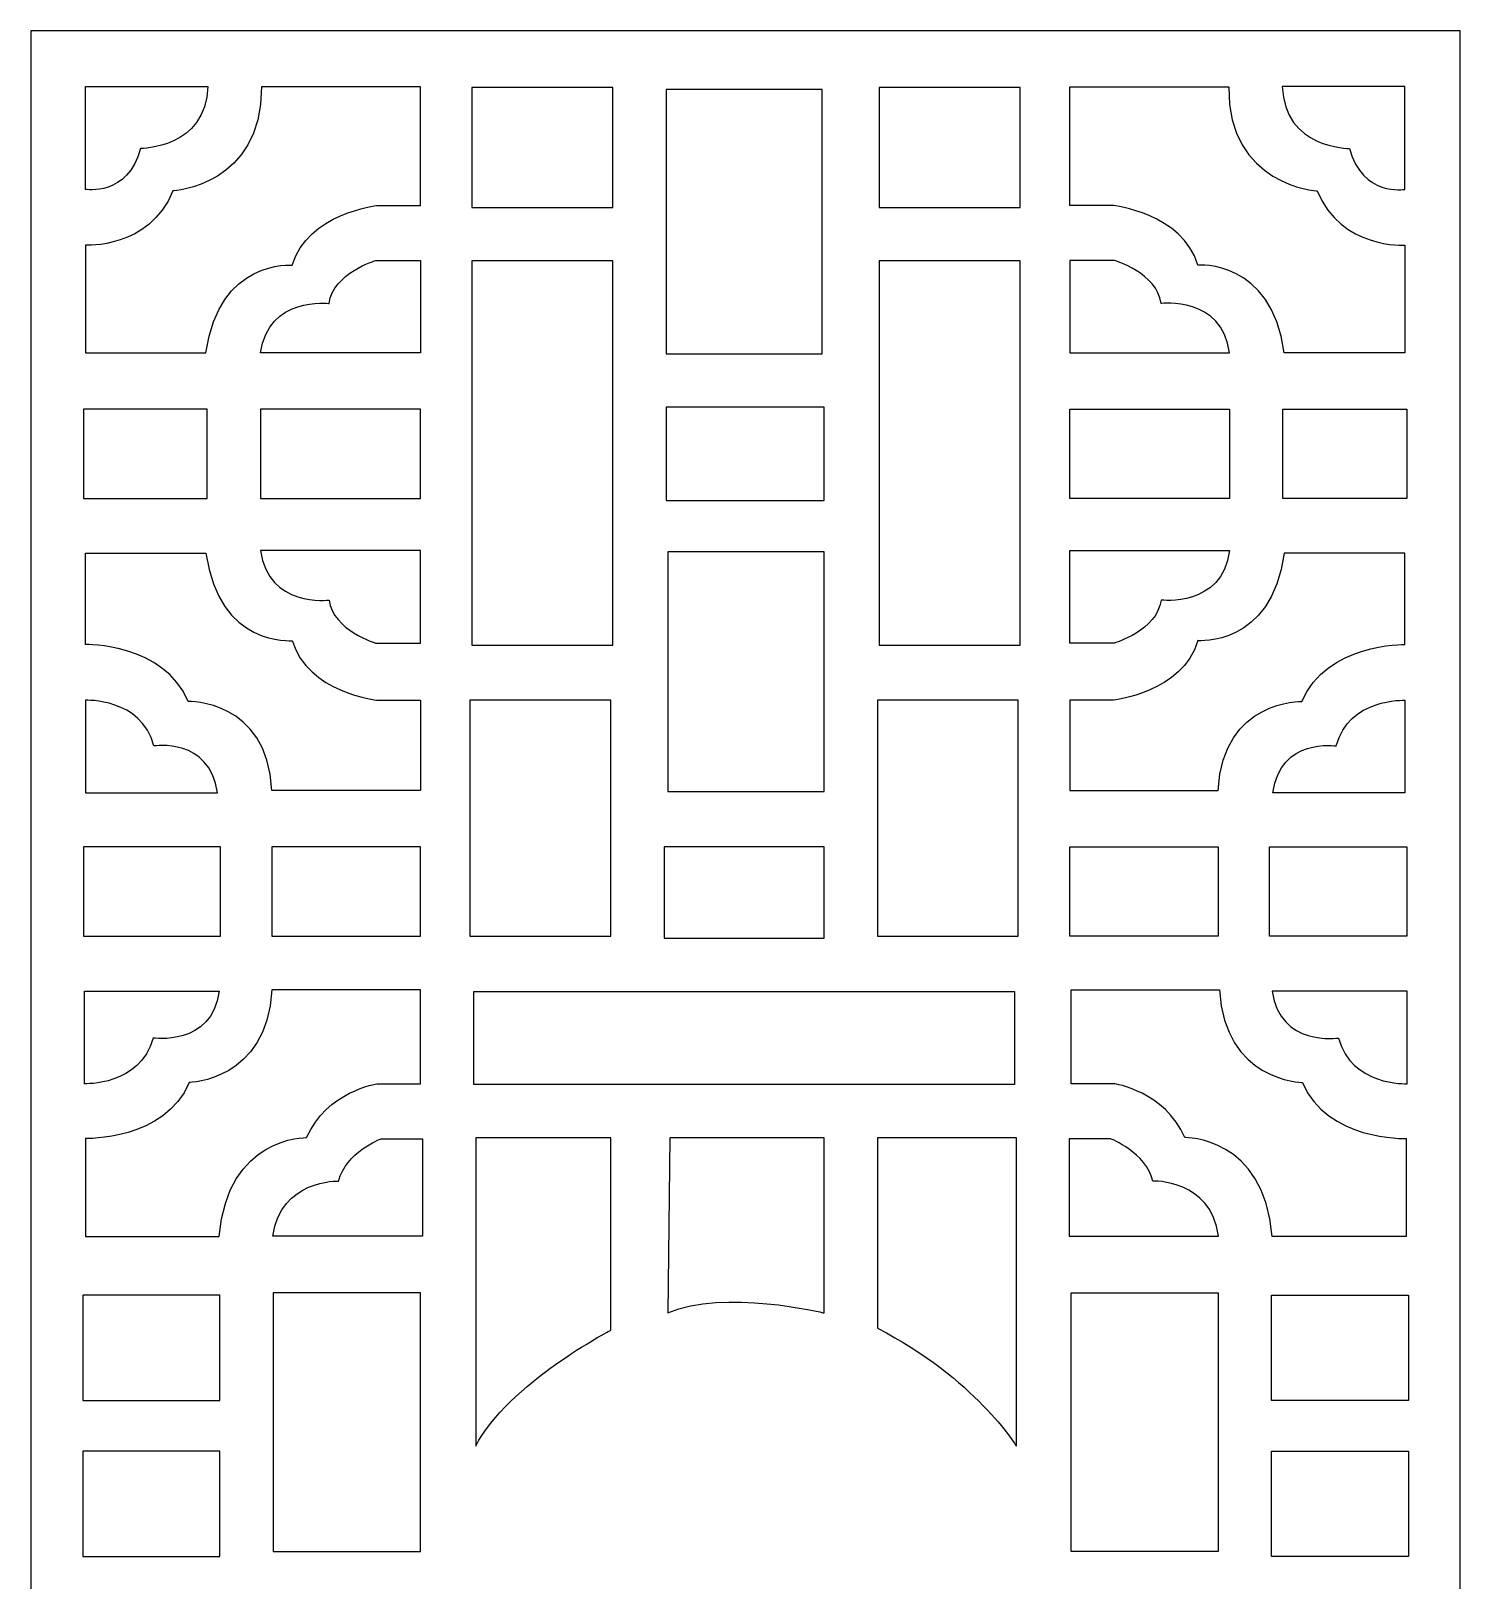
# Model space of a CAD drawing. Header units: centimetres. Extents: x 1.5 to 9.5, y -8.8 to 9.
# Drawn here: x 1.5 to 9.47, y 0.36 to 9 of the extents above; entities that cross this region are included whole.
import ezdxf

# ---------------------------------------------------------------- set-up
doc = ezdxf.new("R2010")
doc.units = ezdxf.units.CM
doc.header["$MEASUREMENT"] = 0
doc.layers.add('layer 1', color=7, linetype='Continuous')

msp = doc.modelspace()

# ---------------------------------------------------------------- linework, layer by layer
at = {"layer": 'layer 1', "color": 250}
for points, knots in [([(1.50051, -8.84404), (1.50051, -8.84404), (1.50051, 9.00077), (1.50051, 9.00077), (1.50051, 9.00077), (1.50051, 9.00077), (9.46762, 9.00077), (9.46762, 9.00077), (9.46762, 9.00077), (9.46762, 9.00077), (9.46762, -8.84404), (9.46762, -8.84404), (9.46762, -8.84404), (9.46762, -8.84404), (1.50051, -8.84404), (1.50051, -8.84404)], [0, 0, 0, 0, 0.2, 0.2, 0.2, 0.2, 0.4, 0.4, 0.4, 0.4, 0.6, 0.6, 0.6, 0.6, 1, 1, 1, 1]), ([(2.4868, 8.69197), (2.4868, 8.69197), (1.80393, 8.69197), (1.80393, 8.69197), (1.80393, 8.69197), (1.80393, 8.69197), (1.80393, 8.11702), (1.80393, 8.11702), (1.80393, 8.11702), (1.80393, 8.11702), (2.04099, 8.07633), (2.11175, 8.34523), (2.11175, 8.34523), (2.11175, 8.34523), (2.47619, 8.34346), (2.4868, 8.69197)], [0, 0, 0, 0, 0.2, 0.2, 0.2, 0.2, 0.4, 0.4, 0.4, 0.4, 0.6, 0.6, 0.6, 0.6, 1, 1, 1, 1]), ([(2.78578, 8.68865), (2.78578, 8.68865), (3.67209, 8.68865), (3.67209, 8.68865), (3.67209, 8.68865), (3.67209, 8.68865), (3.67209, 8.02701), (3.67209, 8.02701), (3.67209, 8.02701), (3.67209, 8.02701), (3.4315, 8.02701), (3.4315, 8.02701), (3.4315, 8.02701), (3.4315, 8.02701), (3.0423, 7.98456), (2.95738, 7.69443), (2.95738, 7.69443), (2.95738, 7.69443), (2.54695, 7.7298), (2.47619, 7.20616), (2.47619, 7.20616), (2.47619, 7.20616), (1.80393, 7.20616), (1.80393, 7.20616), (1.80393, 7.20616), (1.80393, 7.20616), (1.80393, 7.80587), (1.80393, 7.80587), (1.80393, 7.80587), (1.80393, 7.80587), (2.15775, 7.78288), (2.2922, 8.1084), (2.2922, 8.1084), (2.2922, 8.1084), (2.78932, 8.1367), (2.78578, 8.68865)], [0, 0, 0, 0, 0.1, 0.1, 0.1, 0.1, 0.2, 0.2, 0.2, 0.2, 0.3, 0.3, 0.3, 0.3, 0.4, 0.4, 0.4, 0.4, 0.5, 0.5, 0.5, 0.5, 0.6, 0.6, 0.6, 0.6, 0.7, 0.7, 0.7, 0.7, 0.8, 0.8, 0.8, 0.8, 1, 1, 1, 1]), ([(3.95868, 8.0164), (3.95868, 8.0164), (3.95868, 8.68511), (3.95868, 8.68511), (3.95868, 8.68511), (3.95868, 8.68511), (4.74416, 8.68511), (4.74416, 8.68511), (4.74416, 8.68511), (4.74416, 8.68511), (4.74416, 8.0164), (4.74416, 8.0164), (4.74416, 8.0164), (4.74416, 8.0164), (3.95868, 8.0164), (3.95868, 8.0164)], [0, 0, 0, 0, 0.2, 0.2, 0.2, 0.2, 0.4, 0.4, 0.4, 0.4, 0.6, 0.6, 0.6, 0.6, 1, 1, 1, 1]), ([(5.04137, 7.19908), (5.04137, 7.19908), (5.04137, 8.6745), (5.04137, 8.6745), (5.04137, 8.6745), (5.04137, 8.6745), (5.91175, 8.6745), (5.91175, 8.6745), (5.91175, 8.6745), (5.91175, 8.6745), (5.91175, 7.19908), (5.91175, 7.19908), (5.91175, 7.19908), (5.91175, 7.19908), (5.04137, 7.19908), (5.04137, 7.19908)], [0, 0, 0, 0, 0.2, 0.2, 0.2, 0.2, 0.4, 0.4, 0.4, 0.4, 0.6, 0.6, 0.6, 0.6, 1, 1, 1, 1]), ([(6.23019, 8.0164), (6.23019, 8.0164), (6.23019, 8.68511), (6.23019, 8.68511), (6.23019, 8.68511), (6.23019, 8.68511), (7.01566, 8.68511), (7.01566, 8.68511), (7.01566, 8.68511), (7.01566, 8.68511), (7.01566, 8.0164), (7.01566, 8.0164), (7.01566, 8.0164), (7.01566, 8.0164), (6.23019, 8.0164), (6.23019, 8.0164)], [0, 0, 0, 0, 0.2, 0.2, 0.2, 0.2, 0.4, 0.4, 0.4, 0.4, 0.6, 0.6, 0.6, 0.6, 1, 1, 1, 1]), ([(8.17796, 8.68865), (8.17796, 8.68865), (7.29164, 8.68865), (7.29164, 8.68865), (7.29164, 8.68865), (7.29164, 8.68865), (7.29164, 8.02701), (7.29164, 8.02701), (7.29164, 8.02701), (7.29164, 8.02701), (7.53224, 8.02701), (7.53224, 8.02701), (7.53224, 8.02701), (7.53224, 8.02701), (7.92144, 7.98456), (8.00636, 7.69443), (8.00636, 7.69443), (8.00636, 7.69443), (8.41678, 7.7298), (8.48755, 7.20616), (8.48755, 7.20616), (8.48755, 7.20616), (9.1598, 7.20616), (9.1598, 7.20616), (9.1598, 7.20616), (9.1598, 7.20616), (9.1598, 7.80587), (9.1598, 7.80587), (9.1598, 7.80587), (9.1598, 7.80587), (8.80599, 7.78288), (8.67153, 8.1084), (8.67153, 8.1084), (8.67153, 8.1084), (8.17442, 8.1367), (8.17796, 8.68865)], [0, 0, 0, 0, 0.1, 0.1, 0.1, 0.1, 0.2, 0.2, 0.2, 0.2, 0.3, 0.3, 0.3, 0.3, 0.4, 0.4, 0.4, 0.4, 0.5, 0.5, 0.5, 0.5, 0.6, 0.6, 0.6, 0.6, 0.7, 0.7, 0.7, 0.7, 0.8, 0.8, 0.8, 0.8, 1, 1, 1, 1]), ([(8.47693, 8.69197), (8.47693, 8.69197), (9.1598, 8.69197), (9.1598, 8.69197), (9.1598, 8.69197), (9.1598, 8.69197), (9.1598, 8.11702), (9.1598, 8.11702), (9.1598, 8.11702), (9.1598, 8.11702), (8.92274, 8.07633), (8.85198, 8.34523), (8.85198, 8.34523), (8.85198, 8.34523), (8.48755, 8.34346), (8.47693, 8.69197)], [0, 0, 0, 0, 0.2, 0.2, 0.2, 0.2, 0.4, 0.4, 0.4, 0.4, 0.6, 0.6, 0.6, 0.6, 1, 1, 1, 1]), ([(3.67209, 7.72118), (3.67209, 7.72118), (3.42442, 7.72118), (3.42442, 7.72118), (3.42442, 7.72118), (3.42442, 7.72118), (3.18382, 7.65042), (3.16259, 7.48059), (3.16259, 7.48059), (3.16259, 7.48059), (2.82293, 7.52304), (2.78047, 7.2046), (2.78047, 7.2046), (2.78047, 7.2046), (3.67209, 7.2046), (3.67209, 7.2046), (3.67209, 7.2046), (3.67209, 7.2046), (3.67209, 7.72118), (3.67209, 7.72118)], [0, 0, 0, 0, 0.1666667, 0.1666667, 0.1666667, 0.1666667, 0.3333333, 0.3333333, 0.3333333, 0.3333333, 0.5, 0.5, 0.5, 0.5, 0.6666667, 0.6666667, 0.6666667, 0.6666667, 1, 1, 1, 1]), ([(3.95868, 5.57505), (3.95868, 5.57505), (3.95868, 7.71919), (3.95868, 7.71919), (3.95868, 7.71919), (3.95868, 7.71919), (4.74416, 7.71919), (4.74416, 7.71919), (4.74416, 7.71919), (4.74416, 7.71919), (4.74416, 5.57505), (4.74416, 5.57505), (4.74416, 5.57505), (4.74416, 5.57505), (3.95868, 5.57505), (3.95868, 5.57505)], [0, 0, 0, 0, 0.2, 0.2, 0.2, 0.2, 0.4, 0.4, 0.4, 0.4, 0.6, 0.6, 0.6, 0.6, 1, 1, 1, 1]), ([(6.23019, 5.57505), (6.23019, 5.57505), (6.23019, 7.71919), (6.23019, 7.71919), (6.23019, 7.71919), (6.23019, 7.71919), (7.01566, 7.71919), (7.01566, 7.71919), (7.01566, 7.71919), (7.01566, 7.71919), (7.01566, 5.57505), (7.01566, 5.57505), (7.01566, 5.57505), (7.01566, 5.57505), (6.23019, 5.57505), (6.23019, 5.57505)], [0, 0, 0, 0, 0.2, 0.2, 0.2, 0.2, 0.4, 0.4, 0.4, 0.4, 0.6, 0.6, 0.6, 0.6, 1, 1, 1, 1]), ([(7.29164, 7.72118), (7.29164, 7.72118), (7.53932, 7.72118), (7.53932, 7.72118), (7.53932, 7.72118), (7.53932, 7.72118), (7.77991, 7.65042), (7.80114, 7.48059), (7.80114, 7.48059), (7.80114, 7.48059), (8.1408, 7.52304), (8.18326, 7.2046), (8.18326, 7.2046), (8.18326, 7.2046), (7.29164, 7.2046), (7.29164, 7.2046), (7.29164, 7.2046), (7.29164, 7.2046), (7.29164, 7.72118), (7.29164, 7.72118)], [0, 0, 0, 0, 0.1666667, 0.1666667, 0.1666667, 0.1666667, 0.3333333, 0.3333333, 0.3333333, 0.3333333, 0.5, 0.5, 0.5, 0.5, 0.6666667, 0.6666667, 0.6666667, 0.6666667, 1, 1, 1, 1]), ([(1.79332, 6.39237), (1.79332, 6.39237), (1.79332, 6.89126), (1.79332, 6.89126), (1.79332, 6.89126), (1.79332, 6.89126), (2.48327, 6.89126), (2.48327, 6.89126), (2.48327, 6.89126), (2.48327, 6.89126), (2.48327, 6.39237), (2.48327, 6.39237), (2.48327, 6.39237), (2.48327, 6.39237), (1.79332, 6.39237), (1.79332, 6.39237)], [0, 0, 0, 0, 0.2, 0.2, 0.2, 0.2, 0.4, 0.4, 0.4, 0.4, 0.6, 0.6, 0.6, 0.6, 1, 1, 1, 1]), ([(2.78047, 6.39237), (2.78047, 6.39237), (2.78047, 6.89126), (2.78047, 6.89126), (2.78047, 6.89126), (2.78047, 6.89126), (3.67209, 6.89126), (3.67209, 6.89126), (3.67209, 6.89126), (3.67209, 6.89126), (3.67209, 6.39237), (3.67209, 6.39237), (3.67209, 6.39237), (3.67209, 6.39237), (2.78047, 6.39237), (2.78047, 6.39237)], [0, 0, 0, 0, 0.2, 0.2, 0.2, 0.2, 0.4, 0.4, 0.4, 0.4, 0.6, 0.6, 0.6, 0.6, 1, 1, 1, 1]), ([(5.04137, 6.38176), (5.04137, 6.38176), (5.04137, 6.90187), (5.04137, 6.90187), (5.04137, 6.90187), (5.04137, 6.90187), (5.92237, 6.90187), (5.92237, 6.90187), (5.92237, 6.90187), (5.92237, 6.90187), (5.92237, 6.38176), (5.92237, 6.38176), (5.92237, 6.38176), (5.92237, 6.38176), (5.04137, 6.38176), (5.04137, 6.38176)], [0, 0, 0, 0, 0.2, 0.2, 0.2, 0.2, 0.4, 0.4, 0.4, 0.4, 0.6, 0.6, 0.6, 0.6, 1, 1, 1, 1]), ([(8.18326, 6.39237), (8.18326, 6.39237), (8.18326, 6.89126), (8.18326, 6.89126), (8.18326, 6.89126), (8.18326, 6.89126), (7.29164, 6.89126), (7.29164, 6.89126), (7.29164, 6.89126), (7.29164, 6.89126), (7.29164, 6.39237), (7.29164, 6.39237), (7.29164, 6.39237), (7.29164, 6.39237), (8.18326, 6.39237), (8.18326, 6.39237)], [0, 0, 0, 0, 0.2, 0.2, 0.2, 0.2, 0.4, 0.4, 0.4, 0.4, 0.6, 0.6, 0.6, 0.6, 1, 1, 1, 1]), ([(9.17042, 6.39237), (9.17042, 6.39237), (9.17042, 6.89126), (9.17042, 6.89126), (9.17042, 6.89126), (9.17042, 6.89126), (8.48047, 6.89126), (8.48047, 6.89126), (8.48047, 6.89126), (8.48047, 6.89126), (8.48047, 6.39237), (8.48047, 6.39237), (8.48047, 6.39237), (8.48047, 6.39237), (9.17042, 6.39237), (9.17042, 6.39237)], [0, 0, 0, 0, 0.2, 0.2, 0.2, 0.2, 0.4, 0.4, 0.4, 0.4, 0.6, 0.6, 0.6, 0.6, 1, 1, 1, 1]), ([(2.84416, 4.76481), (2.84416, 4.76481), (3.67209, 4.76481), (3.67209, 4.76481), (3.67209, 4.76481), (3.67209, 4.76481), (3.67209, 5.26723), (3.67209, 5.26723), (3.67209, 5.26723), (3.67209, 5.26723), (3.4315, 5.26723), (3.4315, 5.26723), (3.4315, 5.26723), (3.4315, 5.26723), (3.0423, 5.30969), (2.95738, 5.59982), (2.95738, 5.59982), (2.95738, 5.59982), (2.54695, 5.56444), (2.47619, 6.08809), (2.47619, 6.08809), (2.47619, 6.08809), (1.80393, 6.08809), (1.80393, 6.08809), (1.80393, 6.08809), (1.80393, 6.08809), (1.80393, 5.57859), (1.80393, 5.57859), (1.80393, 5.57859), (1.80393, 5.57859), (2.24267, 5.58567), (2.37712, 5.26015), (2.37712, 5.26015), (2.37712, 5.26015), (2.81585, 5.27431), (2.84416, 4.76481)], [0, 0, 0, 0, 0.1, 0.1, 0.1, 0.1, 0.2, 0.2, 0.2, 0.2, 0.3, 0.3, 0.3, 0.3, 0.4, 0.4, 0.4, 0.4, 0.5, 0.5, 0.5, 0.5, 0.6, 0.6, 0.6, 0.6, 0.7, 0.7, 0.7, 0.7, 0.8, 0.8, 0.8, 0.8, 1, 1, 1, 1]), ([(3.67209, 5.58567), (3.67209, 5.58567), (3.42442, 5.58567), (3.42442, 5.58567), (3.42442, 5.58567), (3.42442, 5.58567), (3.18382, 5.65643), (3.16259, 5.82626), (3.16259, 5.82626), (3.16259, 5.82626), (2.82293, 5.78381), (2.78047, 6.10224), (2.78047, 6.10224), (2.78047, 6.10224), (3.67209, 6.10224), (3.67209, 6.10224), (3.67209, 6.10224), (3.67209, 6.10224), (3.67209, 5.58567), (3.67209, 5.58567)], [0, 0, 0, 0, 0.1666667, 0.1666667, 0.1666667, 0.1666667, 0.3333333, 0.3333333, 0.3333333, 0.3333333, 0.5, 0.5, 0.5, 0.5, 0.6666667, 0.6666667, 0.6666667, 0.6666667, 1, 1, 1, 1]), ([(5.05198, 4.75773), (5.05198, 4.75773), (5.05198, 6.09516), (5.05198, 6.09516), (5.05198, 6.09516), (5.05198, 6.09516), (5.92237, 6.09516), (5.92237, 6.09516), (5.92237, 6.09516), (5.92237, 6.09516), (5.92237, 4.75773), (5.92237, 4.75773), (5.92237, 4.75773), (5.92237, 4.75773), (5.05198, 4.75773), (5.05198, 4.75773)], [0, 0, 0, 0, 0.2, 0.2, 0.2, 0.2, 0.4, 0.4, 0.4, 0.4, 0.6, 0.6, 0.6, 0.6, 1, 1, 1, 1]), ([(7.29164, 5.58567), (7.29164, 5.58567), (7.53932, 5.58567), (7.53932, 5.58567), (7.53932, 5.58567), (7.53932, 5.58567), (7.77991, 5.65643), (7.80114, 5.82626), (7.80114, 5.82626), (7.80114, 5.82626), (8.1408, 5.78381), (8.18326, 6.10224), (8.18326, 6.10224), (8.18326, 6.10224), (7.29164, 6.10224), (7.29164, 6.10224), (7.29164, 6.10224), (7.29164, 6.10224), (7.29164, 5.58567), (7.29164, 5.58567)], [0, 0, 0, 0, 0.1666667, 0.1666667, 0.1666667, 0.1666667, 0.3333333, 0.3333333, 0.3333333, 0.3333333, 0.5, 0.5, 0.5, 0.5, 0.6666667, 0.6666667, 0.6666667, 0.6666667, 1, 1, 1, 1]), ([(8.11958, 4.76481), (8.11958, 4.76481), (7.29164, 4.76481), (7.29164, 4.76481), (7.29164, 4.76481), (7.29164, 4.76481), (7.29164, 5.26723), (7.29164, 5.26723), (7.29164, 5.26723), (7.29164, 5.26723), (7.53224, 5.26723), (7.53224, 5.26723), (7.53224, 5.26723), (7.53224, 5.26723), (7.92144, 5.30969), (8.00636, 5.59982), (8.00636, 5.59982), (8.00636, 5.59982), (8.41678, 5.56444), (8.48755, 6.08809), (8.48755, 6.08809), (8.48755, 6.08809), (9.1598, 6.08809), (9.1598, 6.08809), (9.1598, 6.08809), (9.1598, 6.08809), (9.1598, 5.57859), (9.1598, 5.57859), (9.1598, 5.57859), (9.1598, 5.57859), (8.72107, 5.58567), (8.58662, 5.26015), (8.58662, 5.26015), (8.58662, 5.26015), (8.14788, 5.27431), (8.11958, 4.76481)], [0, 0, 0, 0, 0.1, 0.1, 0.1, 0.1, 0.2, 0.2, 0.2, 0.2, 0.3, 0.3, 0.3, 0.3, 0.4, 0.4, 0.4, 0.4, 0.5, 0.5, 0.5, 0.5, 0.6, 0.6, 0.6, 0.6, 0.7, 0.7, 0.7, 0.7, 0.8, 0.8, 0.8, 0.8, 1, 1, 1, 1]), ([(2.53987, 4.75066), (2.53987, 4.75066), (1.80393, 4.75066), (1.80393, 4.75066), (1.80393, 4.75066), (1.80393, 4.75066), (1.80393, 5.26723), (1.80393, 5.26723), (1.80393, 5.26723), (1.80393, 5.26723), (2.1153, 5.28138), (2.18606, 5.01248), (2.18606, 5.01248), (2.18606, 5.01248), (2.49742, 5.06201), (2.53987, 4.75066)], [0, 0, 0, 0, 0.2, 0.2, 0.2, 0.2, 0.4, 0.4, 0.4, 0.4, 0.6, 0.6, 0.6, 0.6, 1, 1, 1, 1]), ([(8.42386, 4.75066), (8.42386, 4.75066), (9.1598, 4.75066), (9.1598, 4.75066), (9.1598, 4.75066), (9.1598, 4.75066), (9.1598, 5.26723), (9.1598, 5.26723), (9.1598, 5.26723), (9.1598, 5.26723), (8.84844, 5.28138), (8.77768, 5.01248), (8.77768, 5.01248), (8.77768, 5.01248), (8.46632, 5.06201), (8.42386, 4.75066)], [0, 0, 0, 0, 0.2, 0.2, 0.2, 0.2, 0.4, 0.4, 0.4, 0.4, 0.6, 0.6, 0.6, 0.6, 1, 1, 1, 1]), ([(3.94807, 3.95103), (3.94807, 3.95103), (3.94807, 5.26723), (3.94807, 5.26723), (3.94807, 5.26723), (3.94807, 5.26723), (4.73355, 5.26723), (4.73355, 5.26723), (4.73355, 5.26723), (4.73355, 5.26723), (4.73355, 3.95103), (4.73355, 3.95103), (4.73355, 3.95103), (4.73355, 3.95103), (3.94807, 3.95103), (3.94807, 3.95103)], [0, 0, 0, 0, 0.2, 0.2, 0.2, 0.2, 0.4, 0.4, 0.4, 0.4, 0.6, 0.6, 0.6, 0.6, 1, 1, 1, 1]), ([(6.21958, 3.95103), (6.21958, 3.95103), (6.21958, 5.26723), (6.21958, 5.26723), (6.21958, 5.26723), (6.21958, 5.26723), (7.00505, 5.26723), (7.00505, 5.26723), (7.00505, 5.26723), (7.00505, 5.26723), (7.00505, 3.95103), (7.00505, 3.95103), (7.00505, 3.95103), (7.00505, 3.95103), (6.21958, 3.95103), (6.21958, 3.95103)], [0, 0, 0, 0, 0.2, 0.2, 0.2, 0.2, 0.4, 0.4, 0.4, 0.4, 0.6, 0.6, 0.6, 0.6, 1, 1, 1, 1]), ([(1.79332, 3.95103), (1.79332, 3.95103), (1.79332, 4.44991), (1.79332, 4.44991), (1.79332, 4.44991), (1.79332, 4.44991), (2.55757, 4.44991), (2.55757, 4.44991), (2.55757, 4.44991), (2.55757, 4.44991), (2.55757, 3.95103), (2.55757, 3.95103), (2.55757, 3.95103), (2.55757, 3.95103), (1.79332, 3.95103), (1.79332, 3.95103)], [0, 0, 0, 0, 0.2, 0.2, 0.2, 0.2, 0.4, 0.4, 0.4, 0.4, 0.6, 0.6, 0.6, 0.6, 1, 1, 1, 1]), ([(2.84416, 3.95103), (2.84416, 3.95103), (2.84416, 4.44991), (2.84416, 4.44991), (2.84416, 4.44991), (2.84416, 4.44991), (3.67209, 4.44991), (3.67209, 4.44991), (3.67209, 4.44991), (3.67209, 4.44991), (3.67209, 3.95103), (3.67209, 3.95103), (3.67209, 3.95103), (3.67209, 3.95103), (2.84416, 3.95103), (2.84416, 3.95103)], [0, 0, 0, 0, 0.2, 0.2, 0.2, 0.2, 0.4, 0.4, 0.4, 0.4, 0.6, 0.6, 0.6, 0.6, 1, 1, 1, 1]), ([(5.03075, 3.94041), (5.03075, 3.94041), (5.03075, 4.44991), (5.03075, 4.44991), (5.03075, 4.44991), (5.03075, 4.44991), (5.92237, 4.44991), (5.92237, 4.44991), (5.92237, 4.44991), (5.92237, 4.44991), (5.92237, 3.94041), (5.92237, 3.94041), (5.92237, 3.94041), (5.92237, 3.94041), (5.03075, 3.94041), (5.03075, 3.94041)], [0, 0, 0, 0, 0.2, 0.2, 0.2, 0.2, 0.4, 0.4, 0.4, 0.4, 0.6, 0.6, 0.6, 0.6, 1, 1, 1, 1]), ([(8.11958, 3.95103), (8.11958, 3.95103), (8.11958, 4.44991), (8.11958, 4.44991), (8.11958, 4.44991), (8.11958, 4.44991), (7.29164, 4.44991), (7.29164, 4.44991), (7.29164, 4.44991), (7.29164, 4.44991), (7.29164, 3.95103), (7.29164, 3.95103), (7.29164, 3.95103), (7.29164, 3.95103), (8.11958, 3.95103), (8.11958, 3.95103)], [0, 0, 0, 0, 0.2, 0.2, 0.2, 0.2, 0.4, 0.4, 0.4, 0.4, 0.6, 0.6, 0.6, 0.6, 1, 1, 1, 1]), ([(9.17042, 3.95103), (9.17042, 3.95103), (9.17042, 4.44991), (9.17042, 4.44991), (9.17042, 4.44991), (9.17042, 4.44991), (8.40617, 4.44991), (8.40617, 4.44991), (8.40617, 4.44991), (8.40617, 4.44991), (8.40617, 3.95103), (8.40617, 3.95103), (8.40617, 3.95103), (8.40617, 3.95103), (9.17042, 3.95103), (9.17042, 3.95103)], [0, 0, 0, 0, 0.2, 0.2, 0.2, 0.2, 0.4, 0.4, 0.4, 0.4, 0.6, 0.6, 0.6, 0.6, 1, 1, 1, 1]), ([(2.55049, 3.64498), (2.55049, 3.64498), (1.79863, 3.64498), (1.79863, 3.64498), (1.79863, 3.64498), (1.79863, 3.64498), (1.79863, 3.1284), (1.79863, 3.1284), (1.79863, 3.1284), (1.79863, 3.1284), (2.10999, 3.11424), (2.18075, 3.38315), (2.18075, 3.38315), (2.18075, 3.38315), (2.50803, 3.33361), (2.55049, 3.64498)], [0, 0, 0, 0, 0.2, 0.2, 0.2, 0.2, 0.4, 0.4, 0.4, 0.4, 0.6, 0.6, 0.6, 0.6, 1, 1, 1, 1]), ([(2.84416, 3.65205), (2.84416, 3.65205), (3.67209, 3.65205), (3.67209, 3.65205), (3.67209, 3.65205), (3.67209, 3.65205), (3.67209, 3.1284), (3.67209, 3.1284), (3.67209, 3.1284), (3.67209, 3.1284), (3.4315, 3.1284), (3.4315, 3.1284), (3.4315, 3.1284), (3.4315, 3.1284), (3.14844, 3.08594), (3.03699, 2.82765), (3.03699, 2.82765), (3.03699, 2.82765), (2.59471, 2.8365), (2.55049, 2.2757), (2.55049, 2.2757), (2.55049, 2.2757), (1.80393, 2.2757), (1.80393, 2.2757), (1.80393, 2.2757), (1.80393, 2.2757), (1.80393, 2.82235), (1.80393, 2.82235), (1.80393, 2.82235), (1.80393, 2.82235), (2.24797, 2.80997), (2.38243, 3.13548), (2.38243, 3.13548), (2.38243, 3.13548), (2.81585, 3.14255), (2.84416, 3.65205)], [0, 0, 0, 0, 0.1, 0.1, 0.1, 0.1, 0.2, 0.2, 0.2, 0.2, 0.3, 0.3, 0.3, 0.3, 0.4, 0.4, 0.4, 0.4, 0.5, 0.5, 0.5, 0.5, 0.6, 0.6, 0.6, 0.6, 0.7, 0.7, 0.7, 0.7, 0.8, 0.8, 0.8, 0.8, 1, 1, 1, 1]), ([(3.9693, 3.64321), (3.9693, 3.64321), (3.9693, 3.12309), (3.9693, 3.12309), (3.9693, 3.12309), (3.9693, 3.12309), (6.98382, 3.12309), (6.98382, 3.12309), (6.98382, 3.12309), (6.98382, 3.12309), (6.98382, 3.64321), (6.98382, 3.64321), (6.98382, 3.64321), (6.98382, 3.64321), (3.9693, 3.64321), (3.9693, 3.64321)], [0, 0, 0, 0, 0.2, 0.2, 0.2, 0.2, 0.4, 0.4, 0.4, 0.4, 0.6, 0.6, 0.6, 0.6, 1, 1, 1, 1]), ([(8.12687, 3.65205), (8.12687, 3.65205), (7.29894, 3.65205), (7.29894, 3.65205), (7.29894, 3.65205), (7.29894, 3.65205), (7.29894, 3.1284), (7.29894, 3.1284), (7.29894, 3.1284), (7.29894, 3.1284), (7.53953, 3.1284), (7.53953, 3.1284), (7.53953, 3.1284), (7.53953, 3.1284), (7.82259, 3.08594), (7.93405, 2.82765), (7.93405, 2.82765), (7.93405, 2.82765), (8.37632, 2.8365), (8.42054, 2.2757), (8.42054, 2.2757), (8.42054, 2.2757), (9.1671, 2.2757), (9.1671, 2.2757), (9.1671, 2.2757), (9.1671, 2.2757), (9.1671, 2.82235), (9.1671, 2.82235), (9.1671, 2.82235), (9.1671, 2.82235), (8.72306, 2.80997), (8.58861, 3.13548), (8.58861, 3.13548), (8.58861, 3.13548), (8.15518, 3.14255), (8.12687, 3.65205)], [0, 0, 0, 0, 0.1, 0.1, 0.1, 0.1, 0.2, 0.2, 0.2, 0.2, 0.3, 0.3, 0.3, 0.3, 0.4, 0.4, 0.4, 0.4, 0.5, 0.5, 0.5, 0.5, 0.6, 0.6, 0.6, 0.6, 0.7, 0.7, 0.7, 0.7, 0.8, 0.8, 0.8, 0.8, 1, 1, 1, 1]), ([(8.42054, 3.64498), (8.42054, 3.64498), (9.17241, 3.64498), (9.17241, 3.64498), (9.17241, 3.64498), (9.17241, 3.64498), (9.17241, 3.1284), (9.17241, 3.1284), (9.17241, 3.1284), (9.17241, 3.1284), (8.86105, 3.11424), (8.79029, 3.38315), (8.79029, 3.38315), (8.79029, 3.38315), (8.463, 3.33361), (8.42054, 3.64498)], [0, 0, 0, 0, 0.2, 0.2, 0.2, 0.2, 0.4, 0.4, 0.4, 0.4, 0.6, 0.6, 0.6, 0.6, 1, 1, 1, 1]), ([(3.6827, 2.82058), (3.6827, 2.82058), (3.45096, 2.82058), (3.45096, 2.82058), (3.45096, 2.82058), (3.45096, 2.82058), (3.25282, 2.74451), (3.21567, 2.58529), (3.21567, 2.58529), (3.21567, 2.58529), (2.89192, 2.5959), (2.84947, 2.27747), (2.84947, 2.27747), (2.84947, 2.27747), (3.6827, 2.27747), (3.6827, 2.27747), (3.6827, 2.27747), (3.6827, 2.27747), (3.6827, 2.82058), (3.6827, 2.82058)], [0, 0, 0, 0, 0.1666667, 0.1666667, 0.1666667, 0.1666667, 0.3333333, 0.3333333, 0.3333333, 0.3333333, 0.5, 0.5, 0.5, 0.5, 0.6666667, 0.6666667, 0.6666667, 0.6666667, 1, 1, 1, 1]), ([(3.97991, 2.82589), (3.97991, 2.82589), (4.73355, 2.82589), (4.73355, 2.82589), (4.73355, 2.82589), (4.73355, 2.82589), (4.73355, 1.75382), (4.73355, 1.75382), (4.73355, 1.75382), (4.73355, 1.75382), (4.16036, 1.45661), (3.97991, 1.10633), (3.97991, 1.10633), (3.97991, 1.10633), (3.97991, 2.82589), (3.97991, 2.82589)], [0, 0, 0, 0, 0.2, 0.2, 0.2, 0.2, 0.4, 0.4, 0.4, 0.4, 0.6, 0.6, 0.6, 0.6, 1, 1, 1, 1]), ([(5.0626, 2.82589), (5.0626, 2.82589), (5.92237, 2.82589), (5.92237, 2.82589), (5.92237, 2.82589), (5.92237, 2.82589), (5.92237, 1.84935), (5.92237, 1.84935), (5.92237, 1.84935), (5.92237, 1.84935), (5.3598, 1.98733), (5.05198, 1.84935), (5.05198, 1.84935), (5.05198, 1.84935), (5.0626, 2.82589), (5.0626, 2.82589)], [0, 0, 0, 0, 0.2, 0.2, 0.2, 0.2, 0.4, 0.4, 0.4, 0.4, 0.6, 0.6, 0.6, 0.6, 1, 1, 1, 1]), ([(6.21958, 2.82589), (6.21958, 2.82589), (6.99443, 2.82589), (6.99443, 2.82589), (6.99443, 2.82589), (6.99443, 2.82589), (6.99443, 1.10633), (6.99443, 1.10633), (6.99443, 1.10633), (6.99443, 1.10633), (6.76091, 1.48846), (6.21958, 1.76443), (6.21958, 1.76443), (6.21958, 1.76443), (6.21958, 2.82589), (6.21958, 2.82589)], [0, 0, 0, 0, 0.2, 0.2, 0.2, 0.2, 0.4, 0.4, 0.4, 0.4, 0.6, 0.6, 0.6, 0.6, 1, 1, 1, 1]), ([(7.28832, 2.82058), (7.28832, 2.82058), (7.52008, 2.82058), (7.52008, 2.82058), (7.52008, 2.82058), (7.52008, 2.82058), (7.71822, 2.74451), (7.75536, 2.58529), (7.75536, 2.58529), (7.75536, 2.58529), (8.07911, 2.5959), (8.12157, 2.27747), (8.12157, 2.27747), (8.12157, 2.27747), (7.28832, 2.27747), (7.28832, 2.27747), (7.28832, 2.27747), (7.28832, 2.27747), (7.28832, 2.82058), (7.28832, 2.82058)], [0, 0, 0, 0, 0.1666667, 0.1666667, 0.1666667, 0.1666667, 0.3333333, 0.3333333, 0.3333333, 0.3333333, 0.5, 0.5, 0.5, 0.5, 0.6666667, 0.6666667, 0.6666667, 0.6666667, 1, 1, 1, 1]), ([(1.78978, 1.36108), (1.78978, 1.36108), (1.78978, 1.94842), (1.78978, 1.94842), (1.78978, 1.94842), (1.78978, 1.94842), (2.55403, 1.94842), (2.55403, 1.94842), (2.55403, 1.94842), (2.55403, 1.94842), (2.55403, 1.36108), (2.55403, 1.36108), (2.55403, 1.36108), (2.55403, 1.36108), (1.78978, 1.36108), (1.78978, 1.36108)], [0, 0, 0, 0, 0.2, 0.2, 0.2, 0.2, 0.4, 0.4, 0.4, 0.4, 0.6, 0.6, 0.6, 0.6, 1, 1, 1, 1]), ([(2.85123, 0.51899), (2.85123, 0.51899), (2.85123, 1.96257), (2.85123, 1.96257), (2.85123, 1.96257), (2.85123, 1.96257), (3.67209, 1.96257), (3.67209, 1.96257), (3.67209, 1.96257), (3.67209, 1.96257), (3.67209, 0.51899), (3.67209, 0.51899), (3.67209, 0.51899), (3.67209, 0.51899), (2.85123, 0.51899), (2.85123, 0.51899)], [0, 0, 0, 0, 0.2, 0.2, 0.2, 0.2, 0.4, 0.4, 0.4, 0.4, 0.6, 0.6, 0.6, 0.6, 1, 1, 1, 1]), ([(8.1198, 0.51899), (8.1198, 0.51899), (8.1198, 1.96257), (8.1198, 1.96257), (8.1198, 1.96257), (8.1198, 1.96257), (7.29894, 1.96257), (7.29894, 1.96257), (7.29894, 1.96257), (7.29894, 1.96257), (7.29894, 0.51899), (7.29894, 0.51899), (7.29894, 0.51899), (7.29894, 0.51899), (8.1198, 0.51899), (8.1198, 0.51899)], [0, 0, 0, 0, 0.2, 0.2, 0.2, 0.2, 0.4, 0.4, 0.4, 0.4, 0.6, 0.6, 0.6, 0.6, 1, 1, 1, 1]), ([(9.18126, 1.36108), (9.18126, 1.36108), (9.18126, 1.94842), (9.18126, 1.94842), (9.18126, 1.94842), (9.18126, 1.94842), (8.41701, 1.94842), (8.41701, 1.94842), (8.41701, 1.94842), (8.41701, 1.94842), (8.41701, 1.36108), (8.41701, 1.36108), (8.41701, 1.36108), (8.41701, 1.36108), (9.18126, 1.36108), (9.18126, 1.36108)], [0, 0, 0, 0, 0.2, 0.2, 0.2, 0.2, 0.4, 0.4, 0.4, 0.4, 0.6, 0.6, 0.6, 0.6, 1, 1, 1, 1]), ([(1.78978, 0.49069), (1.78978, 0.49069), (1.78978, 1.07802), (1.78978, 1.07802), (1.78978, 1.07802), (1.78978, 1.07802), (2.55403, 1.07802), (2.55403, 1.07802), (2.55403, 1.07802), (2.55403, 1.07802), (2.55403, 0.49069), (2.55403, 0.49069), (2.55403, 0.49069), (2.55403, 0.49069), (1.78978, 0.49069), (1.78978, 0.49069)], [0, 0, 0, 0, 0.2, 0.2, 0.2, 0.2, 0.4, 0.4, 0.4, 0.4, 0.6, 0.6, 0.6, 0.6, 1, 1, 1, 1]), ([(9.18126, 0.49069), (9.18126, 0.49069), (9.18126, 1.07802), (9.18126, 1.07802), (9.18126, 1.07802), (9.18126, 1.07802), (8.41701, 1.07802), (8.41701, 1.07802), (8.41701, 1.07802), (8.41701, 1.07802), (8.41701, 0.49069), (8.41701, 0.49069), (8.41701, 0.49069), (8.41701, 0.49069), (9.18126, 0.49069), (9.18126, 0.49069)], [0, 0, 0, 0, 0.2, 0.2, 0.2, 0.2, 0.4, 0.4, 0.4, 0.4, 0.6, 0.6, 0.6, 0.6, 1, 1, 1, 1])]:
    msp.add_open_spline(points, degree=3, knots=knots, dxfattribs=at)

doc.saveas('drawing.dxf')
